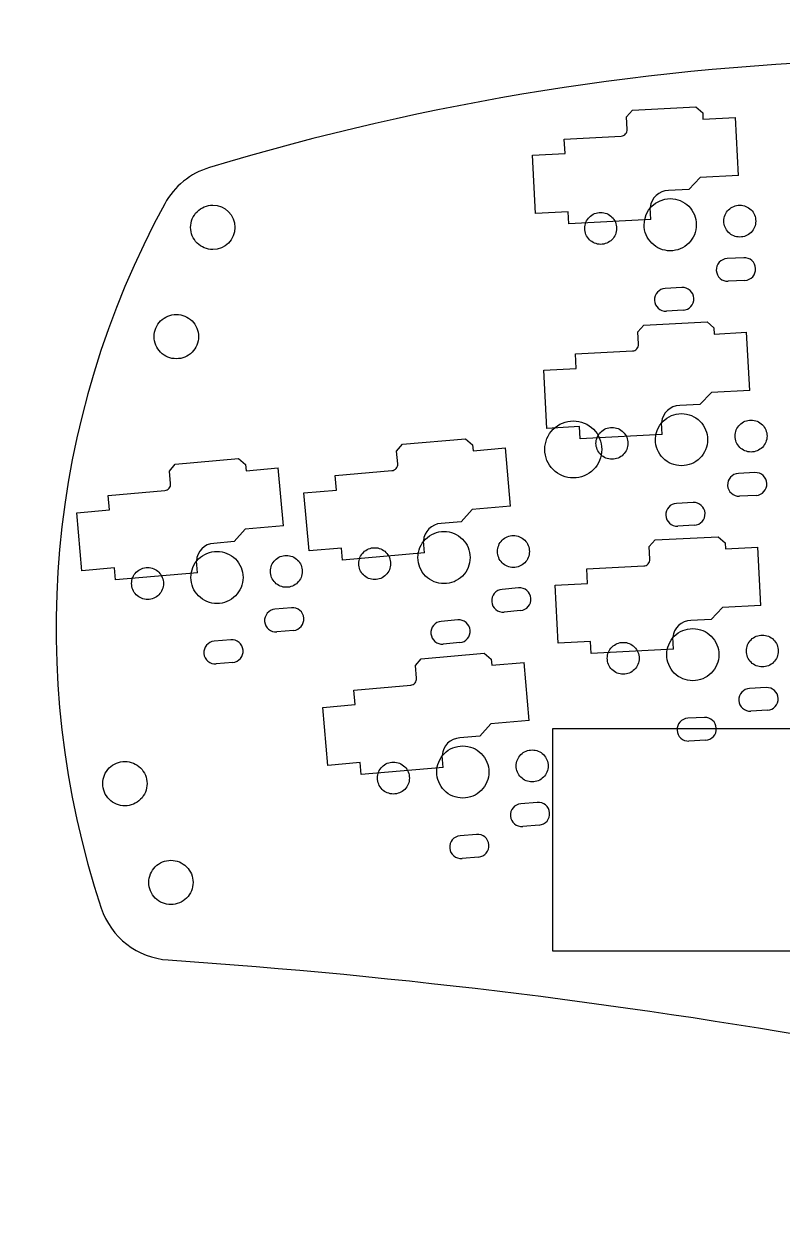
# Model space of a CAD drawing. Extents: x -2 to 142, y -92 to 3.
# Drawn here: x -2.5 to 57.4, y -91 to 2.7 of the extents above; entities that cross this region are included whole.
import ezdxf

# ---------------------------------------------------------------- set-up
doc = ezdxf.new("R2010")
doc.units = 0
doc.layers.get('0').update_dxf_attribs({"linetype": 'CONTINUOUS'})

msp = doc.modelspace()

# ---------------------------------------------------------------- linework, layer by layer
at = {"color": 7}
for p, q in [((45.123838, -4.625063), (45.596984, -4.09958)), ((45.176174, -5.623692), (45.123838, -4.625063)), ((45.596984, -4.09958), (50.590132, -3.8379)), ((50.590132, -3.8379), (51.136634, -4.329973)), ((51.136634, -4.329973), (51.161755, -4.809315)), ((51.161755, -4.809315), (53.718247, -4.675335)), ((53.958992, -9.269031), (53.718247, -4.675335)), ((40.209194, -6.384687), (44.703027, -6.149175)), ((40.26938, -7.533111), (40.209194, -6.384687)), ((37.697909, -7.667876), (40.26938, -7.533111)), ((37.938655, -12.261572), (37.697909, -7.667876)), ((53.958992, -9.269031), (50.933145, -9.427609)), ((50.933145, -9.427609), (50.031549, -10.376095)), ((50.031549, -10.376095), (48.433742, -10.459832)), ((40.510126, -12.126807), (37.938655, -12.261572)), ((40.559845, -13.075505), (40.510126, -12.126807)), ((47.050937, -12.735321), (47.001218, -11.786623)), ((47.050937, -12.735321), (40.559845, -13.075505)), ((55.327512, -12.868284), (55.327512, -12.868284)), ((14.201629, -13.361473), (14.201629, -13.361473)), ((44.342589, -13.44398), (44.342589, -13.44398)), ((50.635048, -13.156132), (50.635048, -13.156132)), ((54.374073, -15.756198), (53.065869, -15.824758)), ((54.468278, -17.553731), (53.160073, -17.622291)), ((49.490831, -18.115), (48.182626, -18.18356)), ((49.585036, -19.912533), (48.276831, -19.981093)), ((46.01355, -21.601766), (46.486696, -21.076283)), ((46.486696, -21.076283), (51.479844, -20.814603)), ((51.479844, -20.814603), (52.026346, -21.306676)), ((52.026346, -21.306676), (52.051467, -21.786018)), ((11.321629, -21.991473), (11.321629, -21.991473)), ((46.065886, -22.600395), (46.01355, -21.601766)), ((52.051467, -21.786018), (54.607959, -21.652038)), ((54.848704, -26.245734), (54.607959, -21.652038)), ((41.098906, -23.36139), (45.592739, -23.125878)), ((41.159092, -24.509814), (41.098906, -23.36139)), ((38.587621, -24.644579), (41.159092, -24.509814)), ((38.828367, -29.238275), (38.587621, -24.644579)), ((51.822857, -26.404312), (50.921261, -27.352798)), ((54.848704, -26.245734), (51.822857, -26.404312)), ((50.921261, -27.352798), (49.323454, -27.436535)), ((47.940649, -29.712024), (47.89093, -28.763326)), ((41.399838, -29.10351), (38.828367, -29.238275)), ((41.449557, -30.052208), (41.399838, -29.10351)), ((47.940649, -29.712024), (41.449557, -30.052208)), ((56.217224, -29.844987), (56.217224, -29.844987)), ((26.964647, -31.036933), (27.419166, -30.495258)), ((27.419166, -30.495258), (32.40014, -30.059479)), ((32.40014, -30.059479), (32.963482, -30.53218)), ((32.963482, -30.53218), (33.005317, -31.010353)), ((33.005317, -31.010353), (35.555575, -30.787234)), ((35.956492, -35.36973), (35.555575, -30.787234)), ((43.1702, -30.901473), (43.1702, -30.901473)), ((45.232301, -30.420683), (45.232301, -30.420683)), ((51.52476, -30.132835), (51.52476, -30.132835)), ((9.487661, -32.064061), (14.468635, -31.628282)), ((14.468635, -31.628282), (15.031977, -32.100983)), ((27.051803, -32.033128), (26.964647, -31.036933)), ((9.033142, -32.605736), (9.487661, -32.064061)), ((9.120298, -33.601931), (9.033142, -32.605736)), ((15.031977, -32.100983), (15.073812, -32.579156)), ((15.073812, -32.579156), (17.62407, -32.356037)), ((18.024987, -36.938533), (17.62407, -32.356037)), ((22.114407, -32.967004), (26.597283, -32.574803)), ((55.263785, -32.732901), (53.955581, -32.801461)), ((22.214636, -34.112628), (22.114407, -32.967004)), ((4.182902, -34.535807), (8.665778, -34.143606)), ((4.283131, -35.681431), (4.182902, -34.535807)), ((19.649435, -34.337054), (22.214636, -34.112628)), ((20.050351, -38.91955), (19.649435, -34.337054)), ((55.35799, -34.530434), (54.049785, -34.598994)), ((35.956492, -35.36973), (32.938022, -35.633812)), ((50.380543, -35.091703), (49.072338, -35.160263)), ((1.71793, -35.905857), (4.283131, -35.681431)), ((2.118846, -40.488353), (1.71793, -35.905857)), ((32.938022, -35.633812), (32.070077, -36.613185)), ((15.006517, -37.202615), (14.138572, -38.181988)), ((18.024987, -36.938533), (15.006517, -37.202615)), ((32.070077, -36.613185), (30.476165, -36.752634)), ((50.474748, -36.889236), (49.166543, -36.957796)), ((14.138572, -38.181988), (12.54466, -38.321437)), ((29.173616, -39.074996), (29.090818, -38.128611)), ((46.903261, -38.578468), (47.376407, -38.052985)), ((47.376407, -38.052985), (52.369555, -37.791305)), ((52.369555, -37.791305), (52.916057, -38.283378)), ((52.916057, -38.283378), (52.941178, -38.76272)), ((22.615553, -38.695124), (20.050351, -38.91955)), ((22.698351, -39.641509), (22.615553, -38.695124)), ((29.173616, -39.074996), (22.698351, -39.641509)), ((37.450556, -38.963003), (37.450556, -38.963003)), ((46.955597, -39.577097), (46.903261, -38.578468)), ((52.941178, -38.76272), (55.49767, -38.62874)), ((55.738415, -43.222436), (55.49767, -38.62874)), ((4.684048, -40.263927), (2.118846, -40.488353)), ((4.766846, -41.210312), (4.684048, -40.263927)), ((11.242111, -40.643799), (11.159313, -39.697414)), ((26.492415, -39.921719), (26.492415, -39.921719)), ((32.771486, -39.442359), (32.771486, -39.442359)), ((41.988617, -40.338092), (46.48245, -40.10258)), ((11.242111, -40.643799), (4.766846, -41.210312)), ((14.839981, -41.011163), (14.839981, -41.011163)), ((19.519052, -40.531807), (19.519052, -40.531807)), ((42.048803, -41.486516), (41.988617, -40.338092)), ((8.560909, -41.490519), (8.560909, -41.490519)), ((36.597719, -41.838459), (35.292704, -41.952633)), ((39.477332, -41.621281), (42.048803, -41.486516)), ((39.718078, -46.214977), (39.477332, -41.621281)), ((18.666214, -43.407262), (17.361199, -43.521436)), ((36.754599, -43.631609), (35.449584, -43.745783)), ((52.712568, -43.381014), (51.810972, -44.3295)), ((55.738415, -43.222436), (52.712568, -43.381014)), ((31.799772, -44.366246), (30.494757, -44.480421)), ((51.810972, -44.3295), (50.213165, -44.413237)), ((18.823094, -45.200412), (17.518079, -45.314586)), ((48.83036, -46.688726), (48.780641, -45.740028)), ((13.868267, -45.935049), (12.563252, -46.049224)), ((31.956653, -46.159397), (30.651638, -46.273571)), ((42.289549, -46.080212), (39.718078, -46.214977)), ((42.339268, -47.02891), (42.289549, -46.080212)), ((48.83036, -46.688726), (42.339268, -47.02891)), ((57.106936, -46.821687), (57.106936, -46.821687)), ((14.025148, -47.7282), (12.720133, -47.842374)), ((28.446295, -47.972243), (28.900814, -47.430568)), ((28.900814, -47.430568), (33.881788, -46.994789)), ((33.881788, -46.994789), (34.44513, -47.46749)), ((34.44513, -47.46749), (34.486965, -47.945663)), ((34.486965, -47.945663), (37.037223, -47.722544)), ((37.43814, -52.30504), (37.037223, -47.722544)), ((46.122009, -47.397383), (46.122009, -47.397383)), ((52.414472, -47.109535), (52.414472, -47.109535)), ((28.533451, -48.968438), (28.446295, -47.972243)), ((23.596055, -49.902314), (28.078931, -49.510113)), ((23.696284, -51.047938), (23.596055, -49.902314)), ((56.153496, -49.709603), (54.845292, -49.778163)), ((21.131083, -51.272364), (23.696284, -51.047938)), ((21.531999, -55.85486), (21.131083, -51.272364)), ((56.247701, -51.507136), (54.939496, -51.575696)), ((37.43814, -52.30504), (34.41967, -52.569122)), ((51.270254, -52.068405), (49.962049, -52.136965)), ((34.41967, -52.569122), (33.551725, -53.548495)), ((39.311629, -70.536473), (39.311629, -52.946473)), ((39.311629, -52.946473), (86.211629, -52.946473)), ((39.311629, -70.536473), (39.311629, -52.946473)), ((39.311629, -52.946473), (86.211629, -52.946473)), ((33.551725, -53.548495), (31.957813, -53.687944)), ((51.364459, -53.865938), (50.056254, -53.934498)), ((30.655264, -56.010306), (30.572466, -55.063921)), ((24.097201, -55.630434), (21.531999, -55.85486)), ((24.179999, -56.576819), (24.097201, -55.630434)), ((30.655264, -56.010306), (24.179999, -56.576819)), ((38.932204, -55.898311), (38.932204, -55.898311)), ((27.974063, -56.857027), (27.974063, -56.857027)), ((34.253134, -56.377671), (34.253134, -56.377671)), ((7.257629, -57.297471), (7.257629, -57.297471)), ((38.079367, -58.773769), (36.774352, -58.887943)), ((38.236247, -60.566919), (36.931232, -60.681093)), ((33.28142, -61.301556), (31.976405, -61.415731)), ((33.438301, -63.094707), (32.133286, -63.208881)), ((10.891629, -65.101471), (10.891629, -65.101471)), ((86.211629, -70.536473), (39.311629, -70.536473)), ((86.211629, -70.536473), (39.311629, -70.536473))]:
    msp.add_line(p, q, dxfattribs=at)
for points in [[(118.806183, -6.102125), (83.689384, 2.720145), (46.836309, 1.843725), (12.178585, -8.637887)], [(44.703027, -6.149175), (44.835938, -6.143577), (44.961001, -6.084711), (45.050015, -5.985851)], [(45.050015, -5.985851), (45.139029, -5.886991), (45.1845, -5.75646), (45.176174, -5.623692)], [(12.178585, -8.637887), (10.672339, -9.093443), (9.405353, -10.12251), (8.650635, -11.503345)], [(46.515048, -13.156132), (46.515048, -12.018425), (47.437341, -11.096132), (48.575048, -11.096132)], [(48.433742, -10.459833), (47.684281, -10.463345), (47.062073, -11.039629), (47.001218, -11.786623)], [(48.575048, -11.096132), (49.121394, -11.096132), (49.645363, -11.313167), (50.031688, -11.699492)], [(8.650635, -11.503345), (-0.663993, -28.54604), (-2.479196, -48.692594), (3.639054, -67.12579)], [(10.701629, -13.361473), (10.701629, -12.897344), (10.886003, -12.452225), (11.214192, -12.124036)], [(11.214192, -12.124036), (11.542381, -11.795847), (11.9875, -11.611473), (12.451629, -11.611473)], [(12.451629, -11.611473), (13.418127, -11.611473), (14.201629, -12.394975), (14.201629, -13.361473)], [(50.031688, -11.699492), (50.418013, -12.085817), (50.635048, -12.609786), (50.635048, -13.156132)], [(52.807512, -12.868284), (52.807512, -12.534111), (52.940262, -12.213625), (53.176557, -11.977329)], [(53.176557, -11.977329), (53.412853, -11.741033), (53.733339, -11.608284), (54.067512, -11.608284)], [(54.067512, -11.608284), (54.401685, -11.608284), (54.722171, -11.741033), (54.958467, -11.977329)], [(54.958467, -11.977329), (55.194762, -12.213625), (55.327512, -12.534111), (55.327512, -12.868284)], [(41.822587, -13.44398), (41.822587, -13.109807), (41.955337, -12.789321), (42.191633, -12.553025)], [(42.191633, -12.553025), (42.427929, -12.316729), (42.748415, -12.183979), (43.082588, -12.183979)], [(43.082588, -12.183979), (43.416761, -12.183979), (43.737247, -12.316729), (43.973543, -12.553025)], [(43.973543, -12.553025), (44.209839, -12.789321), (44.342589, -13.109807), (44.342589, -13.44398)], [(53.176557, -13.759238), (52.940262, -13.522943), (52.807512, -13.202457), (52.807512, -12.868284)], [(55.327512, -12.868284), (55.327512, -13.202457), (55.194762, -13.522943), (54.958467, -13.759238)], [(11.214192, -14.59891), (10.886003, -14.270721), (10.701629, -13.825602), (10.701629, -13.361473)], [(14.201629, -13.361473), (14.201629, -14.327971), (13.418127, -15.111473), (12.451629, -15.111473)], [(42.191633, -14.334935), (41.955337, -14.098639), (41.822587, -13.778153), (41.822587, -13.44398)], [(44.342589, -13.44398), (44.342589, -13.778153), (44.209839, -14.098639), (43.973543, -14.334935)], [(47.118408, -14.612772), (46.732083, -14.226447), (46.515048, -13.702478), (46.515048, -13.156132)], [(50.635048, -13.156132), (50.635048, -13.702478), (50.418013, -14.226447), (50.031688, -14.612772)], [(54.067512, -14.128284), (53.733339, -14.128284), (53.412853, -13.995534), (53.176557, -13.759238)], [(54.958467, -13.759238), (54.722171, -13.995534), (54.401685, -14.128284), (54.067512, -14.128284)], [(12.451629, -15.111473), (11.9875, -15.111473), (11.542381, -14.927098), (11.214192, -14.59891)], [(43.082588, -14.703981), (42.748415, -14.703981), (42.427929, -14.571231), (42.191633, -14.334935)], [(43.973543, -14.334935), (43.737247, -14.571231), (43.416761, -14.703981), (43.082588, -14.703981)], [(48.575048, -15.216132), (48.028702, -15.216132), (47.504733, -14.999097), (47.118408, -14.612772)], [(50.031688, -14.612772), (49.645363, -14.999097), (49.121394, -15.216132), (48.575048, -15.216132)], [(53.065869, -15.824757), (52.569929, -15.851322), (52.189249, -16.274601), (52.215242, -16.770571)], [(55.318928, -16.607915), (55.292934, -16.111936), (54.870081, -15.730764), (54.374073, -15.756198)], [(52.215242, -16.770571), (52.241234, -17.266542), (52.664073, -17.64771), (53.160073, -17.622291)], [(54.468278, -17.55373), (54.964227, -17.527177), (55.344921, -17.103893), (55.318928, -16.607915)], [(48.182626, -18.183559), (47.686677, -18.210113), (47.305983, -18.633396), (47.331976, -19.129375)], [(50.435686, -18.966717), (50.409692, -18.470738), (49.986839, -18.089566), (49.490831, -18.115)], [(47.331976, -19.129375), (47.35797, -19.625354), (47.780823, -20.006526), (48.276831, -19.981093)], [(49.585036, -19.912532), (50.080985, -19.885979), (50.461679, -19.462695), (50.435686, -18.966717)], [(8.334192, -20.754036), (8.662381, -20.425847), (9.1075, -20.241473), (9.571629, -20.241473)], [(9.571629, -20.241473), (10.035758, -20.241473), (10.480877, -20.425847), (10.809066, -20.754036)], [(7.821629, -21.991473), (7.821629, -21.527344), (8.006003, -21.082225), (8.334192, -20.754036)], [(10.809066, -20.754036), (11.137255, -21.082225), (11.321629, -21.527344), (11.321629, -21.991473)], [(8.334192, -23.22891), (8.006003, -22.900721), (7.821629, -22.455602), (7.821629, -21.991473)], [(11.321629, -21.991473), (11.321629, -22.455602), (11.137255, -22.900721), (10.809066, -23.22891)], [(9.571629, -23.741473), (9.1075, -23.741473), (8.662381, -23.557098), (8.334192, -23.22891)], [(10.809066, -23.22891), (10.480877, -23.557098), (10.035758, -23.741473), (9.571629, -23.741473)], [(45.592739, -23.125879), (45.725651, -23.120281), (45.850713, -23.061415), (45.939727, -22.962555)], [(45.939727, -22.962555), (46.028741, -22.863694), (46.074212, -22.733163), (46.065886, -22.600395)], [(47.40476, -30.132835), (47.40476, -28.995128), (48.327053, -28.072835), (49.46476, -28.072835)], [(49.323454, -27.436536), (48.573993, -27.440048), (47.951785, -28.016332), (47.89093, -28.763326)], [(49.46476, -28.072835), (50.011106, -28.072835), (50.535075, -28.28987), (50.9214, -28.676195)], [(39.32921, -29.310483), (39.751167, -28.888526), (40.323463, -28.651473), (40.9202, -28.651473)], [(40.9202, -28.651473), (41.516937, -28.651473), (42.089233, -28.888526), (42.51119, -29.310483)], [(50.9214, -28.676195), (51.307725, -29.06252), (51.52476, -29.586489), (51.52476, -30.132835)], [(53.697224, -29.844987), (53.697224, -29.510814), (53.829974, -29.190328), (54.066269, -28.954032)], [(54.066269, -28.954032), (54.302565, -28.717736), (54.623051, -28.584987), (54.957224, -28.584987)], [(54.957224, -28.584987), (55.291397, -28.584987), (55.611883, -28.717736), (55.848179, -28.954032)], [(55.848179, -28.954032), (56.084474, -29.190328), (56.217224, -29.510814), (56.217224, -29.844987)], [(38.6702, -30.901473), (38.6702, -30.304736), (38.907253, -29.732439), (39.32921, -29.310483)], [(42.51119, -29.310483), (42.933147, -29.732439), (43.1702, -30.304736), (43.1702, -30.901473)], [(42.712299, -30.420683), (42.712299, -30.08651), (42.845049, -29.766024), (43.081345, -29.529728)], [(43.081345, -29.529728), (43.317641, -29.293432), (43.638127, -29.160682), (43.9723, -29.160682)], [(43.9723, -29.160682), (44.306473, -29.160682), (44.626959, -29.293432), (44.863255, -29.529728)], [(44.863255, -29.529728), (45.099551, -29.766024), (45.232301, -30.08651), (45.232301, -30.420683)], [(54.066269, -30.735941), (53.829974, -30.499646), (53.697224, -30.17916), (53.697224, -29.844987)], [(56.217224, -29.844987), (56.217224, -30.17916), (56.084474, -30.499646), (55.848179, -30.735941)], [(39.32921, -32.492463), (38.907253, -32.070506), (38.6702, -31.49821), (38.6702, -30.901473)], [(43.1702, -30.901473), (43.1702, -31.49821), (42.933147, -32.070506), (42.51119, -32.492463)], [(43.081345, -31.311638), (42.845049, -31.075342), (42.712299, -30.754856), (42.712299, -30.420683)], [(45.232301, -30.420683), (45.232301, -30.754856), (45.099551, -31.075342), (44.863255, -31.311638)], [(48.00812, -31.589475), (47.621795, -31.20315), (47.40476, -30.679181), (47.40476, -30.132835)], [(51.52476, -30.132835), (51.52476, -30.679181), (51.307725, -31.20315), (50.9214, -31.589475)], [(54.957224, -31.104987), (54.623051, -31.104987), (54.302565, -30.972237), (54.066269, -30.735941)], [(55.848179, -30.735941), (55.611883, -30.972237), (55.291397, -31.104987), (54.957224, -31.104987)], [(43.9723, -31.680684), (43.638127, -31.680684), (43.317641, -31.547934), (43.081345, -31.311638)], [(44.863255, -31.311638), (44.626959, -31.547934), (44.306473, -31.680684), (43.9723, -31.680684)], [(49.46476, -32.192835), (48.918414, -32.192835), (48.394445, -31.9758), (48.00812, -31.589475)], [(50.9214, -31.589475), (50.535075, -31.9758), (50.011106, -32.192835), (49.46476, -32.192835)], [(26.597283, -32.574803), (26.729918, -32.56457), (26.85285, -32.501375), (26.93836, -32.399469)], [(26.93836, -32.399469), (27.023869, -32.297563), (27.064757, -32.165525), (27.051803, -32.033128)], [(40.9202, -33.151473), (40.323463, -33.151473), (39.751167, -32.91442), (39.32921, -32.492463)], [(42.51119, -32.492463), (42.089233, -32.91442), (41.516937, -33.151473), (40.9202, -33.151473)], [(56.20864, -33.584618), (56.182646, -33.088639), (55.759793, -32.707467), (55.263785, -32.732901)], [(9.006854, -33.968272), (9.092364, -33.866366), (9.133252, -33.734328), (9.120298, -33.601931)], [(53.955581, -32.80146), (53.459641, -32.828025), (53.078961, -33.251304), (53.104954, -33.747274)], [(55.35799, -34.530433), (55.853939, -34.50388), (56.234633, -34.080596), (56.20864, -33.584618)], [(8.665778, -34.143606), (8.798413, -34.133373), (8.921345, -34.070178), (9.006854, -33.968272)], [(53.104954, -33.747274), (53.130946, -34.243245), (53.553785, -34.624413), (54.049785, -34.598994)], [(49.072338, -35.160262), (48.576389, -35.186816), (48.195695, -35.610099), (48.221688, -36.106078)], [(51.325398, -35.94342), (51.299404, -35.447441), (50.876551, -35.066269), (50.380543, -35.091703)], [(48.221688, -36.106078), (48.247682, -36.602057), (48.670535, -36.983229), (49.166543, -36.957796)], [(50.474748, -36.889235), (50.970697, -36.862682), (51.351391, -36.439398), (51.325398, -35.94342)], [(30.476165, -36.752634), (29.727283, -36.782301), (29.125566, -37.379948), (29.090818, -38.128611)], [(29.254846, -37.985719), (29.641171, -37.599394), (30.16514, -37.382359), (30.711486, -37.382359)], [(30.711486, -37.382359), (31.257832, -37.382359), (31.781801, -37.599394), (32.168126, -37.985719)], [(12.54466, -38.321437), (11.795778, -38.351104), (11.194061, -38.948751), (11.159313, -39.697414)], [(28.651486, -39.442359), (28.651486, -38.896013), (28.868521, -38.372044), (29.254846, -37.985719)], [(32.168126, -37.985719), (32.554451, -38.372044), (32.771486, -38.896013), (32.771486, -39.442359)], [(34.930556, -38.963003), (34.930556, -38.62883), (35.063306, -38.308344), (35.299601, -38.072048)], [(35.299601, -38.072048), (35.535897, -37.835752), (35.856383, -37.703003), (36.190556, -37.703003)], [(36.190556, -37.703003), (36.524729, -37.703003), (36.845215, -37.835752), (37.081511, -38.072048)], [(37.081511, -38.072048), (37.317806, -38.308344), (37.450556, -38.62883), (37.450556, -38.963003)], [(11.323341, -39.554523), (11.709666, -39.168198), (12.233635, -38.951163), (12.779981, -38.951163)], [(12.779981, -38.951163), (13.326327, -38.951163), (13.850296, -39.168198), (14.236621, -39.554523)], [(17.368097, -39.640852), (17.604393, -39.404556), (17.924879, -39.271807), (18.259052, -39.271807)], [(18.259052, -39.271807), (18.593225, -39.271807), (18.913711, -39.404556), (19.150007, -39.640852)], [(23.972417, -39.921719), (23.972417, -39.587546), (24.105167, -39.267061), (24.341462, -39.030765)], [(24.341462, -39.030765), (24.577758, -38.794469), (24.898243, -38.66172), (25.232416, -38.66172)], [(25.232416, -38.66172), (25.566589, -38.66172), (25.887074, -38.794469), (26.12337, -39.030765)], [(26.12337, -39.030765), (26.359665, -39.267061), (26.492415, -39.587546), (26.492415, -39.921719)], [(35.299601, -39.853957), (35.063306, -39.617662), (34.930556, -39.297176), (34.930556, -38.963003)], [(37.450556, -38.963003), (37.450556, -39.297176), (37.317806, -39.617662), (37.081511, -39.853957)], [(6.409956, -40.599565), (6.646252, -40.363269), (6.966737, -40.23052), (7.30091, -40.23052)], [(7.30091, -40.23052), (7.635083, -40.23052), (7.955568, -40.363269), (8.191864, -40.599565)], [(10.719981, -41.011163), (10.719981, -40.464817), (10.937016, -39.940848), (11.323341, -39.554523)], [(14.236621, -39.554523), (14.622946, -39.940848), (14.839981, -40.464817), (14.839981, -41.011163)], [(16.999052, -40.531807), (16.999052, -40.197634), (17.131802, -39.877148), (17.368097, -39.640852)], [(19.150007, -39.640852), (19.386302, -39.877148), (19.519052, -40.197634), (19.519052, -40.531807)], [(24.341462, -40.812673), (24.105167, -40.576377), (23.972417, -40.255891), (23.972417, -39.921719)], [(26.492415, -39.921719), (26.492415, -40.255891), (26.359665, -40.576377), (26.12337, -40.812673)], [(29.254846, -40.898999), (28.868521, -40.512674), (28.651486, -39.988705), (28.651486, -39.442359)], [(32.771486, -39.442359), (32.771486, -39.988705), (32.554451, -40.512674), (32.168126, -40.898999)], [(36.190556, -40.223003), (35.856383, -40.223003), (35.535897, -40.090253), (35.299601, -39.853957)], [(37.081511, -39.853957), (36.845215, -40.090253), (36.524729, -40.223003), (36.190556, -40.223003)], [(46.48245, -40.102581), (46.615362, -40.096983), (46.740424, -40.038117), (46.829438, -39.939257)], [(46.829438, -39.939257), (46.918452, -39.840396), (46.963923, -39.709865), (46.955597, -39.577097)], [(6.040911, -41.490519), (6.040911, -41.156346), (6.173661, -40.835861), (6.409956, -40.599565)], [(8.191864, -40.599565), (8.428159, -40.835861), (8.560909, -41.156346), (8.560909, -41.490519)], [(11.323341, -42.467803), (10.937016, -42.081478), (10.719981, -41.557509), (10.719981, -41.011163)], [(14.839981, -41.011163), (14.839981, -41.557509), (14.622946, -42.081478), (14.236621, -42.467803)], [(17.368097, -41.422761), (17.131802, -41.186466), (16.999052, -40.86598), (16.999052, -40.531807)], [(19.519052, -40.531807), (19.519052, -40.86598), (19.386302, -41.186466), (19.150007, -41.422761)], [(25.232416, -41.181718), (24.898243, -41.181718), (24.577758, -41.048968), (24.341462, -40.812673)], [(26.12337, -40.812673), (25.887074, -41.048968), (25.566589, -41.181718), (25.232416, -41.181718)], [(30.711486, -41.502359), (30.16514, -41.502359), (29.641171, -41.285324), (29.254846, -40.898999)], [(32.168126, -40.898999), (31.781801, -41.285324), (31.257832, -41.502359), (30.711486, -41.502359)], [(6.409956, -42.381473), (6.173661, -42.145177), (6.040911, -41.824691), (6.040911, -41.490519)], [(8.560909, -41.490519), (8.560909, -41.824691), (8.428159, -42.145177), (8.191864, -42.381473)], [(18.259052, -41.791807), (17.924879, -41.791807), (17.604393, -41.659057), (17.368097, -41.422761)], [(19.150007, -41.422761), (18.913711, -41.659057), (18.593225, -41.791807), (18.259052, -41.791807)], [(35.292704, -41.952634), (34.798044, -41.99655), (34.432437, -42.432832), (34.475719, -42.927548)], [(37.571582, -42.656695), (37.528301, -42.16198), (37.092489, -41.795813), (36.597719, -41.838459)], [(7.30091, -42.750518), (6.966737, -42.750518), (6.646252, -42.617768), (6.409956, -42.381473)], [(8.191864, -42.381473), (7.955568, -42.617768), (7.635083, -42.750518), (7.30091, -42.750518)], [(12.779981, -43.071163), (12.233635, -43.071163), (11.709666, -42.854128), (11.323341, -42.467803)], [(14.236621, -42.467803), (13.850296, -42.854128), (13.326327, -43.071163), (12.779981, -43.071163)], [(34.475719, -42.927548), (34.519001, -43.422264), (34.954813, -43.78843), (35.449584, -43.745783)], [(36.754599, -43.63161), (37.249258, -43.587692), (37.614864, -43.15141), (37.571582, -42.656695)], [(17.361199, -43.521437), (16.866539, -43.565353), (16.500932, -44.001635), (16.544214, -44.496351)], [(19.640077, -44.225498), (19.596796, -43.730783), (19.160984, -43.364616), (18.666214, -43.407262)], [(16.544214, -44.496351), (16.587496, -44.991067), (17.023308, -45.357233), (17.518079, -45.314586)], [(18.823094, -45.200413), (19.317753, -45.156495), (19.683359, -44.720213), (19.640077, -44.225498)], [(30.494757, -44.48042), (30.000083, -44.52432), (29.634457, -44.960609), (29.67774, -45.455338)], [(32.77367, -45.184479), (32.730387, -44.68975), (32.294554, -44.32358), (31.799772, -44.366246)], [(50.213165, -44.413238), (49.463704, -44.41675), (48.841496, -44.993034), (48.780641, -45.740028)], [(14.842165, -46.753282), (14.798882, -46.258553), (14.363049, -45.892383), (13.868267, -45.935049)], [(29.67774, -45.455338), (29.721023, -45.950067), (30.156856, -46.316237), (30.651638, -46.273571)], [(31.956653, -46.159397), (32.451327, -46.115496), (32.816953, -45.679207), (32.77367, -45.184479)], [(48.294472, -47.109535), (48.294472, -46.563189), (48.511507, -46.03922), (48.897832, -45.652895)], [(48.897832, -45.652895), (49.284157, -45.26657), (49.808126, -45.049535), (50.354472, -45.049535)], [(50.354472, -45.049535), (50.900818, -45.049535), (51.424787, -45.26657), (51.811112, -45.652895)], [(51.811112, -45.652895), (52.197437, -46.03922), (52.414472, -46.563189), (52.414472, -47.109535)], [(54.955981, -45.930732), (55.192277, -45.694436), (55.512763, -45.561687), (55.846936, -45.561687)], [(55.846936, -45.561687), (56.181109, -45.561687), (56.501595, -45.694436), (56.737891, -45.930732)], [(12.563252, -46.049223), (12.068578, -46.093123), (11.702952, -46.529412), (11.746235, -47.024141)], [(14.025148, -47.7282), (14.519822, -47.684299), (14.885448, -47.24801), (14.842165, -46.753282)], [(43.602007, -47.397383), (43.602007, -47.06321), (43.734757, -46.742724), (43.971053, -46.506428)], [(43.971053, -46.506428), (44.207349, -46.270132), (44.527835, -46.137382), (44.862008, -46.137382)], [(44.862008, -46.137382), (45.196181, -46.137382), (45.516667, -46.270132), (45.752963, -46.506428)], [(45.752963, -46.506428), (45.989259, -46.742724), (46.122009, -47.06321), (46.122009, -47.397383)], [(54.586936, -46.821687), (54.586936, -46.487514), (54.719686, -46.167028), (54.955981, -45.930732)], [(54.955981, -47.712641), (54.719686, -47.476346), (54.586936, -47.15586), (54.586936, -46.821687)], [(56.737891, -45.930732), (56.974186, -46.167028), (57.106936, -46.487514), (57.106936, -46.821687)], [(57.106936, -46.821687), (57.106936, -47.15586), (56.974186, -47.476346), (56.737891, -47.712641)], [(11.746235, -47.024141), (11.789518, -47.51887), (12.225351, -47.88504), (12.720133, -47.842374)], [(43.971053, -48.288338), (43.734757, -48.052042), (43.602007, -47.731556), (43.602007, -47.397383)], [(46.122009, -47.397383), (46.122009, -47.731556), (45.989259, -48.052042), (45.752963, -48.288338)], [(48.897832, -48.566175), (48.511507, -48.17985), (48.294472, -47.655881), (48.294472, -47.109535)], [(52.414472, -47.109535), (52.414472, -47.655881), (52.197437, -48.17985), (51.811112, -48.566175)], [(55.846936, -48.081687), (55.512763, -48.081687), (55.192277, -47.948937), (54.955981, -47.712641)], [(56.737891, -47.712641), (56.501595, -47.948937), (56.181109, -48.081687), (55.846936, -48.081687)], [(44.862008, -48.657384), (44.527835, -48.657384), (44.207349, -48.524634), (43.971053, -48.288338)], [(45.752963, -48.288338), (45.516667, -48.524634), (45.196181, -48.657384), (44.862008, -48.657384)], [(50.354472, -49.169535), (49.808126, -49.169535), (49.284157, -48.9525), (48.897832, -48.566175)], [(51.811112, -48.566175), (51.424787, -48.9525), (50.900818, -49.169535), (50.354472, -49.169535)], [(28.078931, -49.510113), (28.211566, -49.49988), (28.334498, -49.436685), (28.420008, -49.334779)], [(28.420008, -49.334779), (28.505517, -49.232873), (28.546405, -49.100835), (28.533451, -48.968438)], [(54.845292, -49.778162), (54.349352, -49.804727), (53.968672, -50.228006), (53.994665, -50.723976)], [(57.098351, -50.56132), (57.072357, -50.065341), (56.649504, -49.684169), (56.153496, -49.709603)], [(56.247701, -51.507135), (56.74365, -51.480582), (57.124344, -51.057298), (57.098351, -50.56132)], [(53.994665, -50.723976), (54.020657, -51.219947), (54.443496, -51.601115), (54.939496, -51.575696)], [(49.962049, -52.136964), (49.4661, -52.163518), (49.085406, -52.586801), (49.111399, -53.08278)], [(52.215109, -52.920122), (52.189115, -52.424143), (51.766262, -52.042971), (51.270254, -52.068405)], [(49.111399, -53.08278), (49.137393, -53.578759), (49.560246, -53.959931), (50.056254, -53.934498)], [(51.364459, -53.865937), (51.860408, -53.839384), (52.241102, -53.4161), (52.215109, -52.920122)], [(31.957813, -53.687944), (31.208931, -53.717611), (30.607214, -54.315258), (30.572466, -55.063921)], [(30.736494, -54.921031), (31.122819, -54.534706), (31.646788, -54.317671), (32.193134, -54.317671)], [(32.193134, -54.317671), (32.73948, -54.317671), (33.263449, -54.534706), (33.649774, -54.921031)], [(30.133134, -56.377671), (30.133134, -55.831325), (30.350169, -55.307356), (30.736494, -54.921031)], [(33.649774, -54.921031), (34.036099, -55.307356), (34.253134, -55.831325), (34.253134, -56.377671)], [(36.412204, -55.898311), (36.412204, -55.564138), (36.544954, -55.243652), (36.781249, -55.007356)], [(36.781249, -55.007356), (37.017545, -54.77106), (37.338031, -54.638311), (37.672204, -54.638311)], [(37.672204, -54.638311), (38.006377, -54.638311), (38.326863, -54.77106), (38.563159, -55.007356)], [(38.563159, -55.007356), (38.799454, -55.243652), (38.932204, -55.564138), (38.932204, -55.898311)], [(3.757629, -57.297471), (3.757629, -56.833342), (3.942003, -56.388223), (4.270192, -56.060034)], [(4.270192, -56.060034), (4.598381, -55.731845), (5.0435, -55.547471), (5.507629, -55.547471)], [(5.507629, -55.547471), (5.971758, -55.547471), (6.416877, -55.731845), (6.745066, -56.060034)], [(6.745066, -56.060034), (7.073255, -56.388223), (7.257629, -56.833342), (7.257629, -57.297471)], [(25.454065, -56.857027), (25.454065, -56.522854), (25.586815, -56.202369), (25.82311, -55.966073)], [(25.82311, -55.966073), (26.059406, -55.729777), (26.379891, -55.597028), (26.714064, -55.597028)], [(26.714064, -55.597028), (27.048237, -55.597028), (27.368722, -55.729777), (27.605018, -55.966073)], [(27.605018, -55.966073), (27.841313, -56.202369), (27.974063, -56.522854), (27.974063, -56.857027)], [(36.781249, -56.789265), (36.544954, -56.55297), (36.412204, -56.232484), (36.412204, -55.898311)], [(38.932204, -55.898311), (38.932204, -56.232484), (38.799454, -56.55297), (38.563159, -56.789265)], [(25.82311, -57.747981), (25.586815, -57.511685), (25.454065, -57.191199), (25.454065, -56.857027)], [(27.974063, -56.857027), (27.974063, -57.191199), (27.841313, -57.511685), (27.605018, -57.747981)], [(30.736494, -57.834311), (30.350169, -57.447986), (30.133134, -56.924017), (30.133134, -56.377671)], [(34.253134, -56.377671), (34.253134, -56.924017), (34.036099, -57.447986), (33.649774, -57.834311)], [(37.672204, -57.158311), (37.338031, -57.158311), (37.017545, -57.025561), (36.781249, -56.789265)], [(38.563159, -56.789265), (38.326863, -57.025561), (38.006377, -57.158311), (37.672204, -57.158311)], [(4.270192, -58.534908), (3.942003, -58.206719), (3.757629, -57.7616), (3.757629, -57.297471)], [(7.257629, -57.297471), (7.257629, -57.7616), (7.073255, -58.206719), (6.745066, -58.534908)], [(26.714064, -58.117026), (26.379891, -58.117026), (26.059406, -57.984276), (25.82311, -57.747981)], [(27.605018, -57.747981), (27.368722, -57.984276), (27.048237, -58.117026), (26.714064, -58.117026)], [(32.193134, -58.437671), (31.646788, -58.437671), (31.122819, -58.220636), (30.736494, -57.834311)], [(33.649774, -57.834311), (33.263449, -58.220636), (32.73948, -58.437671), (32.193134, -58.437671)], [(5.507629, -59.047471), (5.0435, -59.047471), (4.598381, -58.863096), (4.270192, -58.534908)], [(6.745066, -58.534908), (6.416877, -58.863096), (5.971758, -59.047471), (5.507629, -59.047471)], [(36.774352, -58.887944), (36.279692, -58.93186), (35.914085, -59.368142), (35.957367, -59.862858)], [(39.05323, -59.592005), (39.009949, -59.09729), (38.574137, -58.731123), (38.079367, -58.773769)], [(35.957367, -59.862858), (36.000649, -60.357574), (36.436461, -60.72374), (36.931232, -60.681093)], [(38.236247, -60.56692), (38.730906, -60.523002), (39.096512, -60.08672), (39.05323, -59.592005)], [(31.976405, -61.41573), (31.481731, -61.45963), (31.116105, -61.895919), (31.159388, -62.390648)], [(34.255318, -62.119789), (34.212035, -61.62506), (33.776202, -61.25889), (33.28142, -61.301556)], [(31.159388, -62.390648), (31.202671, -62.885377), (31.638504, -63.251547), (32.133286, -63.208881)], [(33.438301, -63.094707), (33.932975, -63.050806), (34.298601, -62.614517), (34.255318, -62.119789)], [(7.904192, -63.864034), (8.232381, -63.535845), (8.6775, -63.351471), (9.141629, -63.351471)], [(9.141629, -63.351471), (9.605758, -63.351471), (10.050877, -63.535845), (10.379066, -63.864034)], [(7.391629, -65.101471), (7.391629, -64.637342), (7.576003, -64.192223), (7.904192, -63.864034)], [(10.379066, -63.864034), (10.707255, -64.192223), (10.891629, -64.637342), (10.891629, -65.101471)], [(7.904192, -66.338908), (7.576003, -66.010719), (7.391629, -65.5656), (7.391629, -65.101471)], [(10.891629, -65.101471), (10.891629, -65.5656), (10.707255, -66.010719), (10.379066, -66.338908)], [(9.141629, -66.851471), (8.6775, -66.851471), (8.232381, -66.667096), (7.904192, -66.338908)], [(10.379066, -66.338908), (10.050877, -66.667096), (9.605758, -66.851471), (9.141629, -66.851471)], [(3.639054, -67.12579), (4.406486, -69.438297), (6.496182, -71.057081), (8.927103, -71.22218)], [(8.927103, -71.22218), (45.966566, -73.735629), (82.610885, -80.366451), (118.182449, -90.992032)]]:
    msp.add_open_spline(points, degree=3, dxfattribs=at)

doc.saveas('drawing.dxf')
